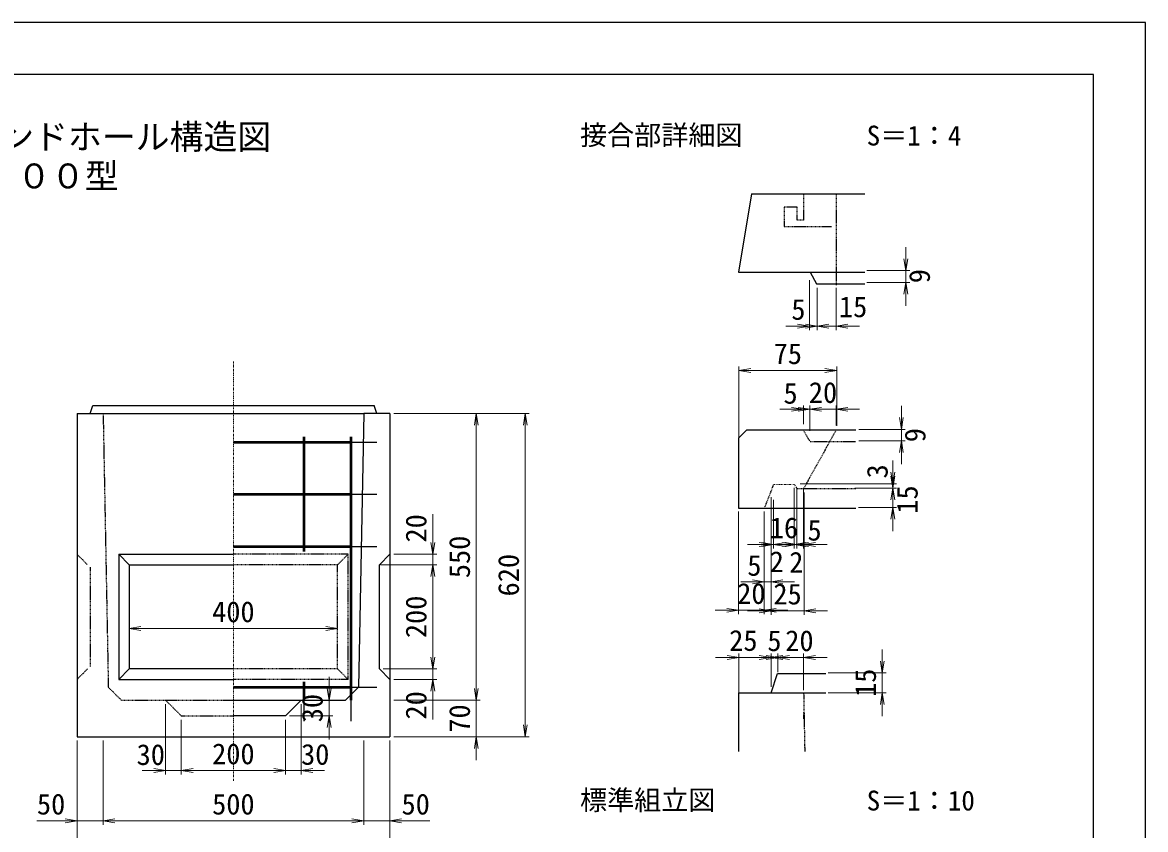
# Model space of a CAD drawing. Units: millimetres, scale not verified. Extents: x -210 to 210, y -148 to 148.
# Drawn here: x -5.5 to 210, y -6.3 to 148.5 of the extents above; entities that cross this region are included whole.
import ezdxf
from ezdxf.enums import TextEntityAlignment as Align

# ---------------------------------------------------------------- set-up
doc = ezdxf.new("R2010")
doc.units = ezdxf.units.MM
for name, pattern in [('USER1', [12.95, 6.35, -3.175, 0.25, -3.175]), ('USER2', [4.7625, 3.175, -1.5875]), ('USER3', [16.375, 6.35, -3.175, 0.25, -3.175, 0.25, -3.175])]:
    doc.linetypes.add(name, pattern=pattern)
doc.layers.add('0-0', color=7, linetype='Continuous')
for name, color, linetype, lineweight in [('0-1_0', 9, 'Continuous', 25), ('0-2_dims', 2, 'Continuous', 13), ('0-3_pen3実線', 7, 'Continuous', 25), ('0-4_pen4実線', 6, 'Continuous', 25), ('0-5_pen1一点', 4, 'USER1', 13), ('0-6_pen2破線', 3, 'USER2', 25), ('0-7_pen2二点', 3, 'USER3', 13), ('0-8_鉄筋', 7, 'Continuous', 50), ('0-9_2', 7, 'Continuous', 25)]:
    doc.layers.add(name, color=color, linetype=linetype, lineweight=lineweight)
doc.styles.add('ＭＳ ゴシック', font='')
doc.styles.get('ＭＳ ゴシック').set_extended_font_data('MS Gothic')

# ---------------------------------------------------------------- blocks, each defined once
blk = doc.blocks.new('部分図 1')
at = {"layer": '0-1_0'}
blk.add_lwpolyline([(0, 0), (8400, 0), (8400, 5940), (0, 5940)], close=True, dxfattribs=at)
at = {"layer": '0-2_dims'}
for p, q in [((7480, 4988), (7480, 5078)), ((7330, 4988), (7495, 4988)), ((7480, 4988), (7480, 4943)), ((7110, 4952), (7110, 4760)), ((7140, 4922), (7140, 4760)), ((7140, 4922), (7140, 4760)), ((7213, 4922), (7213, 4760)), ((7330, 4943), (7495, 4943)), ((7480, 4943), (7480, 4853)), ((7110, 4775), (7020, 4775)), ((7140, 4775), (7050, 4775)), ((7140, 4775), (7110, 4775)), ((7213, 4775), (7140, 4775)), ((7140, 4775), (7230, 4775)), ((7213, 4775), (7303, 4775)), ((6840, 4332), (6840, 4620)), ((7215, 4392), (7215, 4620)), ((6840, 4605), (7215, 4605)), ((5515, 4440), (5847, 4440)), ((5821, 4440), (6035, 4440)), ((5832, 4440), (5832, 3340)), ((6020, 4440), (6020, 3200)), ((7087, 4456), (6997, 4456)), ((7112, 4456), (7022, 4456)), ((7087, 4399), (7087, 4471)), ((7112, 4456), (7087, 4456)), ((7112, 4374), (7112, 4471)), ((7112, 4374), (7112, 4471)), ((7213, 4456), (7112, 4456)), ((7112, 4456), (7202, 4456)), ((7213, 4394), (7213, 4471)), ((7213, 4456), (7303, 4456)), ((7463, 4379), (7463, 4469)), ((7300, 4379), (7478, 4379)), ((7463, 4379), (7463, 4335)), ((7300, 4335), (7478, 4335)), ((7463, 4335), (7463, 4245)), ((7430, 4170), (7430, 4260)), ((7430, 4154), (7430, 4244)), ((7052, 4155), (7052, 3922)), ((7052, 4155), (7052, 3922)), ((7062, 4155), (7062, 3922)), ((7062, 4155), (7062, 3922)), ((7075, 4170), (7445, 4170)), ((7088, 4155), (7088, 3922)), ((7284, 4154), (7445, 4154)), ((7284, 4154), (7445, 4154)), ((7430, 4170), (7430, 4154)), ((7430, 4154), (7430, 4064)), ((7430, 4154), (7430, 4079)), ((6963, 4119), (6963, 3779)), ((6963, 4119), (6963, 3668)), ((6963, 4109), (6963, 3922)), ((6973, 4109), (6973, 3922)), ((6973, 4109), (6973, 3922)), ((7090, 4137), (7090, 3668)), ((5665, 3900), (5665, 4054.01)), ((6838, 4064), (6838, 3670)), ((6937, 4064), (6937, 3670)), ((6937, 4064), (6937, 3779)), ((7298, 4079), (7445, 4079)), ((7430, 4079), (7430, 3989)), ((6963, 3937), (6873, 3937)), ((6973, 3937), (6883, 3937)), ((7052, 3937), (6962, 3937)), ((6963, 3937), (6973, 3937)), ((7062, 3937), (6972, 3937)), ((6973, 3937), (7063, 3937)), ((6973, 3937), (7052, 3937)), ((7052, 3937), (7142, 3937)), ((7052, 3937), (7062, 3937)), ((7062, 3937), (7152, 3937)), ((7062, 3937), (7088, 3937)), ((7088, 3937), (7178, 3937)), ((5515, 3900), (5680, 3900)), ((5665, 3900), (5665, 3860)), ((5465, 3860), (5680, 3860)), ((5465, 3860), (5680, 3860)), ((5665, 3860), (5665, 3770)), ((5665, 3860), (5665, 3460)), ((6937, 3794), (6847, 3794)), ((6937, 3794), (6963, 3794)), ((6963, 3794), (7053, 3794)), ((6838, 3685), (6748, 3685)), ((6838, 3685), (6937, 3685)), ((6963, 3683), (6873, 3683)), ((6937, 3685), (7027, 3685)), ((6963, 3683), (7090, 3683)), ((7090, 3683), (7180, 3683)), ((4500, 3615), (4500, 3630)), ((5300, 3615), (5300, 3630)), ((4500, 3615), (5300, 3615)), ((5665, 3460), (5665, 3550)), ((7390, 3445), (7390, 3535)), ((6840, 3504), (6750, 3504)), ((6840, 3370), (6840, 3519)), ((6963, 3504), (6840, 3504)), ((6963, 3504), (6873, 3504)), ((6989, 3504), (6899, 3504)), ((6963, 3392), (6963, 3519)), ((6963, 3392), (6963, 3519)), ((6989, 3504), (6963, 3504)), ((6963, 3504), (7053, 3504)), ((6989, 3448), (6989, 3519)), ((6989, 3448), (6989, 3519)), ((7088, 3504), (6989, 3504)), ((6989, 3504), (7079, 3504)), ((7088, 3378), (7088, 3519)), ((7088, 3504), (7178, 3504)), ((5475, 3460), (5680, 3460)), ((5475, 3460), (5680, 3460)), ((5665, 3460), (5665, 3420)), ((5267, 3340), (5267, 3430)), ((5515, 3420), (5680, 3420)), ((5665, 3420), (5665, 3265.99)), ((5832, 3340), (5832, 3430)), ((7182, 3445), (7405, 3445)), ((7390, 3445), (7390, 3369)), ((7182, 3369), (7405, 3369)), ((7390, 3369), (7390, 3279)), ((4640, 3325), (4640, 3055)), ((5160, 3325), (5160, 3055)), ((5267, 3340), (5282, 3340)), ((5267, 3340), (5267, 3280)), ((5515, 3340), (5847, 3340)), ((5515, 3340), (5847, 3340)), ((5832, 3340), (5832, 3200)), ((5115, 3280), (5282, 3280)), ((5267, 3280), (5267, 3190)), ((4700, 3265), (4700, 3055)), ((4700, 3265), (4700, 3055)), ((5100, 3265), (5100, 3055)), ((5100, 3265), (5100, 3055)), ((5515, 3200), (5847, 3200)), ((5832, 3200), (5832, 3110)), ((5847, 3200), (6035, 3200)), ((4300, 3185), (4300, 2862.08)), ((4400, 3185), (4400, 2862.08)), ((4400, 3185), (4400, 2862.08)), ((5400, 3185), (5400, 2862.08)), ((5400, 3185), (5400, 2862.08)), ((5500, 3185), (5500, 2862.08)), ((4640, 3070), (4550, 3070)), ((4640, 3070), (4700, 3070)), ((4700, 3070), (4790, 3070)), ((4700, 3070), (5100, 3070)), ((5100, 3070), (5010, 3070)), ((5100, 3070), (5160, 3070)), ((5160, 3070), (5250, 3070)), ((4300, 2927.81), (4300, 2625)), ((4300, 2877.08), (4145.99, 2877.08)), ((4300, 2877.08), (4400, 2877.08)), ((4400, 2877.08), (4490, 2877.08)), ((4400, 2877.08), (5400, 2877.08)), ((5400, 2877.08), (5310, 2877.08)), ((5400, 2877.08), (5500, 2877.08)), ((5500, 2877.08), (5654.01, 2877.08)), ((5500, 2862.08), (5500, 2625))]:
    blk.add_line(p, q, dxfattribs=at)
for points in [[(7472.5, 5033), (7480, 4988), (7487.5, 5033)], [(7487.5, 4898), (7480, 4943), (7472.5, 4898)], [(7065, 4767.5), (7110, 4775), (7065, 4782.5)], [(7095, 4767.5), (7140, 4775), (7095, 4782.5)], [(7185, 4782.5), (7140, 4775), (7185, 4767.5)], [(7258, 4782.5), (7213, 4775), (7258, 4767.5)], [(6885, 4612.5), (6840, 4605), (6885, 4597.5)], [(7170, 4597.5), (7215, 4605), (7170, 4612.5)], [(5839.5, 4395), (5832, 4440), (5824.5, 4395)], [(6027.5, 4395), (6020, 4440), (6012.5, 4395)], [(7042, 4448.5), (7087, 4456), (7042, 4463.5)], [(7067, 4448.5), (7112, 4456), (7067, 4463.5)], [(7157, 4463.5), (7112, 4456), (7157, 4448.5)], [(7258, 4463.5), (7213, 4456), (7258, 4448.5)], [(7455.5, 4424), (7463, 4379), (7470.5, 4424)], [(7470.5, 4290), (7463, 4335), (7455.5, 4290)], [(7422.5, 4215), (7430, 4170), (7437.5, 4215)], [(7422.5, 4199), (7430, 4154), (7437.5, 4199)], [(7437.5, 4109), (7430, 4154), (7422.5, 4109)], [(7437.5, 4034), (7430, 4079), (7422.5, 4034)], [(5657.5, 3945), (5665, 3900), (5672.5, 3945)], [(6918, 3929.5), (6963, 3937), (6918, 3944.5)], [(6928, 3929.5), (6973, 3937), (6928, 3944.5)], [(7018, 3944.5), (6973, 3937), (7018, 3929.5)], [(7007, 3929.5), (7052, 3937), (7007, 3944.5)], [(7017, 3929.5), (7062, 3937), (7017, 3944.5)], [(7097, 3944.5), (7052, 3937), (7097, 3929.5)], [(7107, 3944.5), (7062, 3937), (7107, 3929.5)], [(7133, 3944.5), (7088, 3937), (7133, 3929.5)], [(5672.5, 3815), (5665, 3860), (5657.5, 3815)], [(5672.5, 3815), (5665, 3860), (5657.5, 3815)], [(6892, 3786.5), (6937, 3794), (6892, 3801.5)], [(7008, 3801.5), (6963, 3794), (7008, 3786.5)], [(6793, 3677.5), (6838, 3685), (6793, 3692.5)], [(6918, 3675.5), (6963, 3683), (6918, 3690.5)], [(6982, 3692.5), (6937, 3685), (6982, 3677.5)], [(7135, 3690.5), (7090, 3683), (7135, 3675.5)], [(4545, 3622.5), (4500, 3615), (4545, 3607.5)], [(5255, 3607.5), (5300, 3615), (5255, 3622.5)], [(5657.5, 3505), (5665, 3460), (5672.5, 3505)], [(5657.5, 3505), (5665, 3460), (5672.5, 3505)], [(6795, 3496.5), (6840, 3504), (6795, 3511.5)], [(6918, 3496.5), (6963, 3504), (6918, 3511.5)], [(6944, 3496.5), (6989, 3504), (6944, 3511.5)], [(7008, 3511.5), (6963, 3504), (7008, 3496.5)], [(7034, 3511.5), (6989, 3504), (7034, 3496.5)], [(7133, 3511.5), (7088, 3504), (7133, 3496.5)], [(7382.5, 3490), (7390, 3445), (7397.5, 3490)], [(5672.5, 3375), (5665, 3420), (5657.5, 3375)], [(5259.5, 3385), (5267, 3340), (5274.5, 3385)], [(5824.5, 3385), (5832, 3340), (5839.5, 3385)], [(5824.5, 3385), (5832, 3340), (5839.5, 3385)], [(7397.5, 3324), (7390, 3369), (7382.5, 3324)], [(5274.5, 3235), (5267, 3280), (5259.5, 3235)], [(6012.5, 3245), (6020, 3200), (6027.5, 3245)], [(5839.5, 3155), (5832, 3200), (5824.5, 3155)], [(4595, 3062.5), (4640, 3070), (4595, 3077.5)], [(4745, 3077.5), (4700, 3070), (4745, 3062.5)], [(4745, 3077.5), (4700, 3070), (4745, 3062.5)], [(5055, 3062.5), (5100, 3070), (5055, 3077.5)], [(5055, 3062.5), (5100, 3070), (5055, 3077.5)], [(5205, 3077.5), (5160, 3070), (5205, 3062.5)], [(4255, 2869.58), (4300, 2877.08), (4255, 2884.58)], [(4445, 2884.58), (4400, 2877.08), (4445, 2869.58)], [(4445, 2884.58), (4400, 2877.08), (4445, 2869.58)], [(5355, 2869.58), (5400, 2877.08), (5355, 2884.58)], [(5355, 2869.58), (5400, 2877.08), (5355, 2884.58)], [(5545, 2884.58), (5500, 2877.08), (5545, 2869.58)]]:
    blk.add_lwpolyline(points, dxfattribs=at)
at = {"layer": '0-3_pen3実線'}
for p, q in [((6888, 5282), (6838, 4982)), ((6888, 5282), (7323, 5282)), ((6838, 4982), (7113, 4982)), ((7113, 4982), (7323, 4982)), ((7113, 4982), (7138, 4937)), ((7138, 4937), (7323, 4937)), ((4300, 4440), (4300, 3200)), ((4300, 4440), (4400, 4440)), ((4350, 4440), (4360, 4470)), ((4360, 4470), (5440, 4470)), ((4400, 4440), (5400, 4440)), ((5400, 4440), (5380, 3390)), ((5500, 4440), (5400, 4440)), ((5450, 4440), (5440, 4470)), ((5500, 4440), (5500, 3200)), ((6869.82, 4377), (6838, 4345.18)), ((6869.82, 4377), (7288, 4377)), ((6838, 4345.18), (6838, 4077)), ((6838, 4077), (7288, 4077)), ((4460, 3900), (4900, 3900)), ((4460, 3900), (4460, 3420)), ((4460, 3900), (4500, 3860)), ((5500, 3900), (5460, 3860)), ((4500, 3860), (4900, 3860)), ((4500, 3860), (4500, 3460)), ((5460, 3460), (5460, 3860)), ((4460, 3420), (4500, 3460)), ((4900, 3460), (4500, 3460)), ((5500, 3420), (5460, 3460)), ((4460, 3420), (4900, 3420)), ((6963, 3368), (6988, 3443)), ((6988, 3443), (7173, 3443)), ((5380, 3390), (5330, 3340)), ((6838, 3368), (7088, 3368)), ((6838, 3368), (6838, 3143)), ((7088, 3368), (7173, 3368)), ((4900, 3340), (5330, 3340)), ((5160, 3340), (5100, 3280)), ((5100, 3280), (4900, 3280)), ((4300, 3200), (5500, 3200))]:
    blk.add_line(p, q, dxfattribs=at)
at = {"layer": '0-4_pen4実線'}
blk.add_lwpolyline([(200, 200), (8200, 200), (8200, 5740), (200, 5740)], close=True, dxfattribs=at)
at = {"layer": '0-5_pen1一点'}
blk.add_line((4900, 4640), (4900, 3030), dxfattribs=at)
at = {"layer": '0-6_pen2破線'}
for p, q in [((7088, 5282), (7088, 5182)), ((7213, 5282), (7213, 4932)), ((7013, 5232), (7013, 5157)), ((7063, 5232), (7013, 5232)), ((7063, 5182), (7063, 5232)), ((7088, 5182), (7063, 5182)), ((7013, 5157), (7195.14, 5157)), ((4400, 4440), (4420, 3390)), ((4400, 4410), (4400, 4400)), ((7085.5, 4377), (7113, 4332)), ((7213, 4377), (7088, 4152)), ((7113, 4332), (7288, 4332)), ((6938, 4077), (6973, 4167)), ((7063, 4152), (7053, 4167)), ((7063, 4152), (7288, 4152)), ((4300, 3900), (4340, 3860)), ((5340, 3900), (4900, 3900)), ((5340, 3900), (5300, 3860)), ((5340, 3420), (5340, 3900)), ((4350, 3850), (4350, 3470)), ((5300, 3860), (4900, 3860)), ((5300, 3460), (5300, 3860)), ((4340, 3460), (4300, 3420)), ((5300, 3460), (4900, 3460)), ((5340, 3420), (5300, 3460)), ((5340, 3420), (4900, 3420)), ((4420, 3390), (4470, 3340)), ((7088, 3368), (7092.29, 3143)), ((4470, 3340), (4900, 3340)), ((4640, 3340), (4700, 3280)), ((4700, 3280), (4900, 3280)), ((7088, 3293), (7088, 3268))]:
    blk.add_line(p, q, dxfattribs=at)
at = {"layer": '0-7_pen2二点'}
blk.add_line((6973, 4167), (7053, 4167), dxfattribs=at)
at = {"layer": '0-8_鉄筋'}
for p, q in [((4900, 4330), (5350, 4330)), ((5170, 4350), (5170, 3910)), ((5350, 4350), (5350, 3340)), ((4900, 4130), (5350, 4130)), ((4900, 3930), (5350, 3930)), ((5170, 3410), (5170, 3340)), ((4900, 3390), (5350, 3390))]:
    blk.add_line(p, q, dxfattribs=at)
at = {"layer": '0-9_2'}
for p, q in [((5350, 4330), (5450, 4330)), ((5350, 4130), (5450, 4130)), ((5350, 3930), (5450, 3930)), ((5350, 3390), (5450, 3390)), ((5170, 3340), (5170, 3260)), ((5350, 3340), (5350, 3260))]:
    blk.add_line(p, q, dxfattribs=at)
at = {"layer": '0-2_dims', "style": 'ＭＳ ゴシック'}
for s, p in [('9', (7596.51, 4939.75)), ('9', (7579.51, 4329.75)), ('3', (7434.51, 4190.75)), ('15', (7549.51, 4055.49)), ('20', (5664.5, 3945)), ('550', (5831.5, 3808.24)), ('620', (6019.5, 3738.24)), ('200', (5664.5, 3578.24)), ('15', (7389.5, 3352.49)), ('20', (5664.5, 3265.99)), ('30', (5266.5, 3255.49)), ('70', (5831.5, 3215.49))]:
    blk.add_text(s, height=79.92, rotation=90, dxfattribs=at).set_placement(p, align=Align.BOTTOM_LEFT)
for s, p in [('5', (7040.75, 4775.49)), ('15', (7223.49, 4785.49)), ('75', (6972.99, 4605.5)), ('5', (7010.75, 4453.49)), ('20', (7107.99, 4456.5)), ('16', (6957.99, 3937.5)), ('5', (7102.75, 3928.49)), ('5', (6871.75, 3793.49)), ('2', (6957.75, 3807.49)), ('2', (7032.75, 3805.49)), ('20', (6832.99, 3685.5)), ('25', (6971.99, 3683.5)), ('400', (4818.24, 3615.5)), ('25', (6802.49, 3505.49)), ('5', (6948.75, 3504.5)), ('20', (7017.49, 3504.49)), ('30', (4528.49, 3067.49)), ('200', (4818.24, 3070.5)), ('30', (5159.49, 3068.49)), ('50', (4145.99, 2877.58)), ('500', (4818.24, 2877.58)), ('50', (5545, 2877.58))]:
    blk.add_text(s, height=79.92, dxfattribs=at).set_placement(p, align=Align.BOTTOM_LEFT)
at = {"layer": '0-3_pen3実線', "style": 'ＭＳ ゴシック'}
for s, p in [('接合部詳細図', (6230, 5447.05)), ('S＝1：4', (7330, 5445.1)), ('標準組立図', (6230, 2896.05)), ('S＝1：10', (7330, 2894.1))]:
    blk.add_text(s, height=76.17, dxfattribs=at).set_placement(p, align=Align.BOTTOM_LEFT)
at = {"layer": '0-4_pen4実線', "style": 'ＭＳ ゴシック'}
for s, p in [('\u3000ＫＯＥＩハンドホール構造図\u3000', (3225.03, 5425)), ('５００型', (3940.02, 5275))]:
    blk.add_text(s, height=95.3, dxfattribs=at).set_placement(p, align=Align.BOTTOM_LEFT)

msp = doc.modelspace()

# ---------------------------------------------------------------- block references
at = {"layer": '0-0', "xscale": 0.05, "yscale": 0.05}
msp.add_blockref('部分図 1', (-210, -148.5), dxfattribs=at)

doc.saveas('drawing.dxf')
